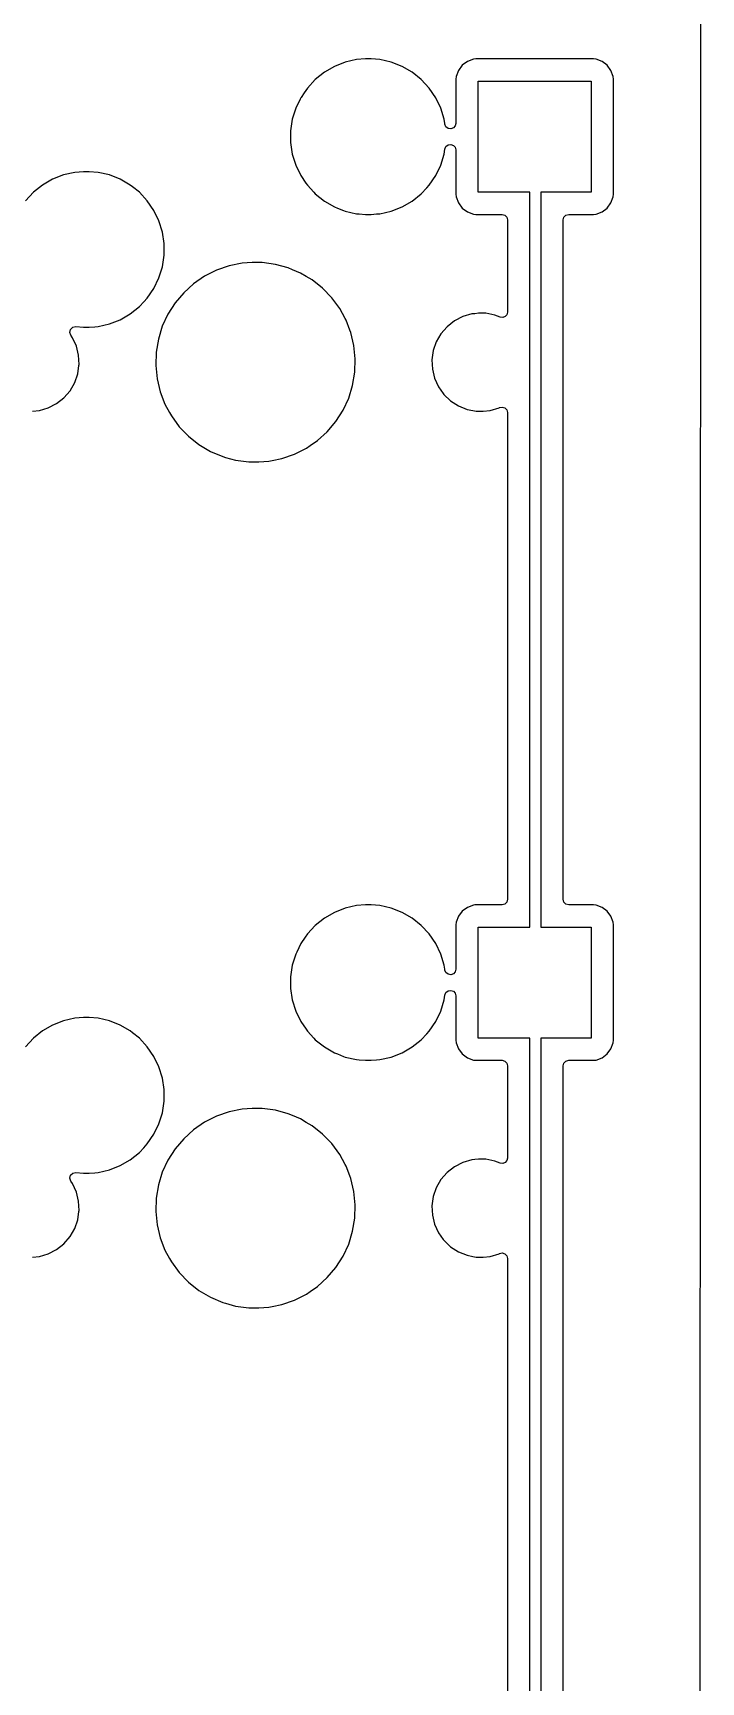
# Model space of a CAD drawing. Extents: x 30 to 259, y -142 to -25.
# Drawn here: x 243.82 to 258.88, y -83.3 to -46.16 of the extents above; entities that cross this region are included whole.
import ezdxf

# ---------------------------------------------------------------- set-up
doc = ezdxf.new("R2010")
doc.units = 0
doc.layers.add('BLACK', color=7, linetype='CONTINUOUS')

msp = doc.modelspace()

# ---------------------------------------------------------------- linework, layer by layer
at = {"layer": 'BLACK', "linetype": 'CONTINUOUS'}
for p, q in [((258.875, -27.3999), (258.825, -121)), ((251.116, -46.7592), (250.86, -46.8176)), ((251.312, -46.7445), (251.116, -46.7592)), ((251.443, -46.7445), (251.312, -46.7445)), ((251.312, -46.7445), (251.312, -46.7445)), ((251.639, -46.7592), (251.443, -46.7445)), ((251.443, -46.7445), (251.443, -46.7445)), ((251.895, -46.8176), (251.639, -46.7592)), ((253.745, -46.7509), (253.61, -46.8012)), ((253.805, -46.7445), (253.745, -46.7509)), ((256.45, -46.7445), (253.805, -46.7445)), ((256.51, -46.7509), (256.45, -46.7445)), ((256.45, -46.7445), (256.45, -46.7445)), ((256.645, -46.8012), (256.51, -46.7509)), ((250.389, -47.0446), (250.184, -47.2082)), ((250.616, -46.9134), (250.389, -47.0446)), ((250.86, -46.8176), (250.616, -46.9134)), ((252.139, -46.9134), (251.895, -46.8176)), ((252.366, -47.0446), (252.139, -46.9134)), ((252.571, -47.2082), (252.366, -47.0446)), ((252.366, -47.0446), (252.366, -47.0446)), ((253.358, -47.1375), (253.352, -47.1971)), ((253.409, -47.0027), (253.358, -47.1375)), ((253.495, -46.8875), (253.409, -47.0027)), ((253.61, -46.8012), (253.495, -46.8875)), ((256.76, -46.8875), (256.645, -46.8012)), ((256.846, -47.0027), (256.76, -46.8875)), ((256.897, -47.1375), (256.846, -47.0027)), ((256.903, -47.1971), (256.897, -47.1375)), ((249.931, -47.5095), (249.863, -47.6095)), ((250.005, -47.4005), (249.931, -47.5095)), ((250.184, -47.2082), (250.005, -47.4005)), ((252.75, -47.4005), (252.571, -47.2082)), ((252.571, -47.2082), (252.571, -47.2082)), ((252.571, -47.2082), (252.571, -47.2082)), ((252.898, -47.6173), (252.75, -47.4005)), ((252.75, -47.4005), (252.75, -47.4005)), ((252.75, -47.4005), (252.75, -47.4005)), ((253.352, -47.1971), (253.352, -48.1953)), ((253.852, -49.745), (253.852, -47.245)), ((253.852, -47.245), (256.402, -47.245)), ((256.402, -47.245), (256.402, -49.745)), ((256.903, -49.7929), (256.903, -47.1971)), ((249.743, -47.8537), (249.666, -48.1044)), ((249.841, -47.6516), (249.743, -47.8537)), ((249.857, -47.6173), (249.841, -47.6516)), ((249.863, -47.6095), (249.857, -47.6173)), ((253.012, -47.8537), (252.898, -47.6173)), ((253.089, -48.1044), (253.012, -47.8537)), ((249.666, -48.1044), (249.627, -48.3638)), ((253.103, -48.1953), (253.089, -48.1044)), ((253.105, -48.2138), (253.103, -48.1953)), ((253.129, -48.2702), (253.105, -48.2138)), ((253.177, -48.3083), (253.129, -48.2702)), ((253.337, -48.2546), (253.295, -48.2995)), ((253.352, -48.1953), (253.337, -48.2546)), ((249.627, -48.3638), (249.627, -48.6262)), ((249.627, -48.6262), (249.666, -48.8856)), ((253.237, -48.319), (253.177, -48.3083)), ((253.295, -48.2995), (253.237, -48.319)), ((249.666, -48.8856), (249.743, -49.1363)), ((253.012, -49.1363), (253.089, -48.8856)), ((253.089, -48.8856), (253.105, -48.7762)), ((253.105, -48.7762), (253.129, -48.7198)), ((253.129, -48.7198), (253.177, -48.6817)), ((253.177, -48.6817), (253.237, -48.671)), ((253.237, -48.671), (253.295, -48.6905)), ((253.295, -48.6905), (253.337, -48.7354)), ((253.337, -48.7354), (253.352, -48.7947)), ((253.352, -48.7947), (253.352, -49.7929)), ((244.51, -49.3576), (244.266, -49.4534)), ((244.766, -49.2992), (244.51, -49.3576)), ((244.962, -49.2845), (244.766, -49.2992)), ((245.093, -49.2845), (244.962, -49.2845)), ((244.962, -49.2845), (244.962, -49.2845)), ((245.289, -49.2992), (245.093, -49.2845)), ((245.093, -49.2845), (245.093, -49.2845)), ((245.545, -49.3576), (245.289, -49.2992)), ((245.789, -49.4534), (245.545, -49.3576)), ((249.743, -49.1363), (249.857, -49.3727)), ((249.857, -49.3727), (249.974, -49.544)), ((252.75, -49.5895), (252.898, -49.3727)), ((252.898, -49.3727), (253.012, -49.1363)), ((243.834, -49.7482), (243.655, -49.9405)), ((244.039, -49.5846), (243.834, -49.7482)), ((244.266, -49.4534), (244.039, -49.5846)), ((246.016, -49.5846), (245.789, -49.4534)), ((246.068, -49.6255), (246.016, -49.5846)), ((246.221, -49.7482), (246.068, -49.6255)), ((246.4, -49.9405), (246.221, -49.7482)), ((246.221, -49.7482), (246.221, -49.7482)), ((246.221, -49.7482), (246.221, -49.7482)), ((249.974, -49.544), (250.005, -49.5895)), ((250.005, -49.5895), (250.152, -49.7482)), ((250.152, -49.7482), (250.184, -49.7818)), ((252.571, -49.7818), (252.698, -49.6459)), ((252.698, -49.6459), (252.75, -49.5895)), ((252.75, -49.5895), (252.75, -49.5895)), ((252.75, -49.5895), (252.75, -49.5895)), ((255.018, -49.745), (253.852, -49.745)), ((255.018, -66.295), (255.018, -49.745)), ((256.402, -49.745), (255.268, -49.745)), ((255.268, -49.745), (255.268, -66.295)), ((246.548, -50.1573), (246.4, -49.9405)), ((246.4, -49.9405), (246.4, -49.9405)), ((246.4, -49.9405), (246.4, -49.9405)), ((250.184, -49.7818), (250.389, -49.9454)), ((250.389, -49.9454), (250.616, -50.0766)), ((250.616, -50.0766), (250.682, -50.1025)), ((250.682, -50.1025), (250.822, -50.1573)), ((251.895, -50.1724), (252.139, -50.0766)), ((252.139, -50.0766), (252.366, -49.9454)), ((252.366, -49.9454), (252.571, -49.7818)), ((253.352, -49.7929), (253.358, -49.8525)), ((253.358, -49.8525), (253.409, -49.9873)), ((253.409, -49.9873), (253.495, -50.1025)), ((253.495, -50.1025), (253.61, -50.1888)), ((256.645, -50.1888), (256.76, -50.1025)), ((256.76, -50.1025), (256.846, -49.9873)), ((256.846, -49.9873), (256.897, -49.8525)), ((256.897, -49.8525), (256.903, -49.7929)), ((246.662, -50.3937), (246.548, -50.1573)), ((246.739, -50.6444), (246.662, -50.3937)), ((250.822, -50.1573), (250.86, -50.1724)), ((250.86, -50.1724), (251.116, -50.2308)), ((251.116, -50.2308), (251.172, -50.235)), ((251.172, -50.235), (251.312, -50.2455)), ((251.312, -50.2455), (251.312, -50.2455)), ((251.312, -50.2455), (251.443, -50.2455)), ((251.443, -50.2455), (251.566, -50.2363)), ((251.443, -50.2455), (251.443, -50.2455)), ((251.566, -50.2363), (251.639, -50.2308)), ((251.639, -50.2308), (251.895, -50.1724)), ((253.61, -50.1888), (253.745, -50.2391)), ((253.745, -50.2391), (253.805, -50.2455)), ((253.805, -50.2455), (254.394, -50.2455)), ((254.394, -50.2455), (254.456, -50.2621)), ((254.456, -50.2621), (254.501, -50.3075)), ((254.501, -50.3075), (254.518, -50.3695)), ((254.518, -50.3695), (254.518, -52.4458)), ((255.769, -50.3695), (255.786, -50.3075)), ((255.769, -65.6705), (255.769, -50.3695)), ((255.786, -50.3075), (255.831, -50.2621)), ((255.831, -50.2621), (255.893, -50.2455)), ((255.893, -50.2455), (256.45, -50.2455)), ((256.45, -50.2455), (256.51, -50.2391)), ((256.45, -50.2455), (256.45, -50.2455)), ((256.51, -50.2391), (256.645, -50.1888)), ((246.778, -50.9038), (246.739, -50.6444)), ((246.739, -51.4256), (246.778, -51.1662)), ((246.778, -51.1662), (246.778, -50.9038)), ((246.662, -51.6763), (246.739, -51.4256)), ((247.959, -51.5041), (247.691, -51.6396)), ((248.243, -51.4055), (247.959, -51.5041)), ((248.538, -51.3456), (248.243, -51.4055)), ((248.762, -51.3306), (248.538, -51.3456)), ((248.988, -51.3306), (248.762, -51.3306)), ((248.762, -51.3306), (248.762, -51.3306)), ((249.286, -51.3707), (248.988, -51.3306)), ((249.575, -51.45), (249.286, -51.3707)), ((249.286, -51.3707), (249.286, -51.3707)), ((249.286, -51.3707), (249.286, -51.3707)), ((249.671, -51.4906), (249.575, -51.45)), ((249.852, -51.5673), (249.671, -51.4906)), ((249.981, -51.6439), (249.852, -51.5673)), ((246.4, -52.1295), (246.548, -51.9127)), ((246.548, -51.9127), (246.662, -51.6763)), ((247.443, -51.8097), (247.221, -52.0112)), ((247.691, -51.6396), (247.443, -51.8097)), ((250.111, -51.7205), (249.981, -51.6439)), ((250.346, -51.9067), (250.111, -51.7205)), ((250.111, -51.7205), (250.111, -51.7205)), ((250.111, -51.7205), (250.111, -51.7205)), ((250.555, -52.1227), (250.346, -51.9067)), ((246.016, -52.4854), (246.221, -52.3218)), ((246.221, -52.3218), (246.321, -52.2148)), ((246.321, -52.2148), (246.4, -52.1295)), ((246.4, -52.1295), (246.4, -52.1295)), ((246.4, -52.1295), (246.4, -52.1295)), ((247.027, -52.2407), (246.865, -52.494)), ((247.221, -52.0112), (247.027, -52.2407)), ((250.734, -52.3646), (250.555, -52.1227)), ((245.289, -52.7708), (245.545, -52.7124)), ((245.545, -52.7124), (245.789, -52.6166)), ((245.789, -52.6166), (246.016, -52.4854)), ((246.865, -52.494), (246.738, -52.7665)), ((250.857, -52.5894), (250.734, -52.3646)), ((250.878, -52.6281), (250.857, -52.5894)), ((250.964, -52.8505), (250.878, -52.6281)), ((253.319, -52.6442), (253.154, -52.7743)), ((253.506, -52.5478), (253.319, -52.6442)), ((253.708, -52.4886), (253.506, -52.5478)), ((253.778, -52.4819), (253.708, -52.4886)), ((253.865, -52.4736), (253.778, -52.4819)), ((254.023, -52.4736), (253.865, -52.4736)), ((254.229, -52.5134), (254.023, -52.4736)), ((254.023, -52.4736), (254.023, -52.4736)), ((254.348, -52.5609), (254.229, -52.5134)), ((254.229, -52.5134), (254.229, -52.5134)), ((254.229, -52.5134), (254.229, -52.5134)), ((254.407, -52.5691), (254.348, -52.5609)), ((254.463, -52.5485), (254.407, -52.5691)), ((254.503, -52.5039), (254.463, -52.5485)), ((254.518, -52.4458), (254.503, -52.5039)), ((244.655, -52.9026), (244.67, -52.8352)), ((244.677, -52.968), (244.655, -52.9026)), ((244.67, -52.8352), (244.72, -52.7868)), ((244.716, -53.0218), (244.677, -52.968)), ((244.803, -53.2131), (244.716, -53.0218)), ((244.716, -53.0218), (244.716, -53.0218)), ((244.716, -53.0218), (244.716, -53.0218)), ((244.72, -52.7868), (244.788, -52.7724)), ((244.788, -52.7724), (244.962, -52.7855)), ((244.962, -52.7855), (244.962, -52.7855)), ((244.962, -52.7855), (245.093, -52.7855)), ((245.093, -52.7855), (245.216, -52.7763)), ((245.093, -52.7855), (245.093, -52.7855)), ((245.216, -52.7763), (245.289, -52.7708)), ((246.649, -53.0535), (246.599, -53.3498)), ((246.738, -52.7665), (246.649, -53.0535)), ((250.986, -52.9086), (250.964, -52.8505)), ((251.056, -53.2009), (250.986, -52.9086)), ((253.016, -52.9332), (252.911, -53.1154)), ((253.154, -52.7743), (253.016, -52.9332)), ((244.853, -53.4175), (244.803, -53.2131)), ((244.863, -53.6276), (244.853, -53.4175)), ((246.599, -53.3498), (246.589, -53.6502)), ((251.086, -53.4998), (251.056, -53.2009)), ((252.842, -53.3142), (252.812, -53.5224)), ((252.911, -53.1154), (252.842, -53.3142)), ((244.764, -54.0346), (244.833, -53.8358)), ((244.833, -53.8358), (244.859, -53.6502)), ((244.859, -53.6502), (244.863, -53.6276)), ((246.589, -53.6502), (246.619, -53.9491)), ((251.026, -54.0965), (251.076, -53.8002)), ((251.076, -53.8002), (251.086, -53.4998)), ((252.812, -53.5224), (252.812, -53.5224)), ((252.812, -53.5224), (252.822, -53.7325)), ((252.822, -53.7325), (252.872, -53.9369)), ((244.521, -54.3757), (244.659, -54.2168)), ((244.659, -54.2168), (244.764, -54.0346)), ((246.619, -53.9491), (246.689, -54.2414)), ((250.937, -54.3835), (251.026, -54.0965)), ((252.872, -53.9369), (252.917, -54.0346)), ((252.917, -54.0346), (252.959, -54.1282)), ((252.959, -54.1282), (253.068, -54.2812)), ((244.169, -54.6022), (244.356, -54.5058)), ((244.356, -54.5058), (244.521, -54.3757)), ((246.689, -54.2414), (246.797, -54.5219)), ((246.797, -54.5219), (246.899, -54.7081)), ((250.81, -54.656), (250.937, -54.3835)), ((253.068, -54.2812), (253.081, -54.2995)), ((253.081, -54.2995), (253.234, -54.4447)), ((253.234, -54.4447), (253.234, -54.4447)), ((253.234, -54.4447), (253.234, -54.4447)), ((253.234, -54.4447), (253.411, -54.5584)), ((253.411, -54.5584), (253.411, -54.5584)), ((253.411, -54.5584), (253.606, -54.6366)), ((254.337, -54.5978), (254.398, -54.5841)), ((254.398, -54.5841), (254.458, -54.6022)), ((243.81, -54.6764), (243.967, -54.6614)), ((243.967, -54.6614), (244.169, -54.6022)), ((246.899, -54.7081), (246.941, -54.7854)), ((246.941, -54.7854), (247.12, -55.0273)), ((250.454, -55.1388), (250.648, -54.9093)), ((250.648, -54.9093), (250.81, -54.656)), ((253.606, -54.6366), (253.735, -54.6614)), ((253.735, -54.6614), (253.812, -54.6764)), ((253.812, -54.6764), (253.812, -54.6764)), ((253.812, -54.6764), (253.97, -54.6764)), ((253.97, -54.6764), (254.127, -54.6614)), ((253.97, -54.6764), (253.97, -54.6764)), ((254.127, -54.6614), (254.329, -54.6022)), ((254.329, -54.6022), (254.337, -54.5978)), ((254.458, -54.6022), (254.502, -54.6473)), ((254.502, -54.6473), (254.518, -54.7081)), ((254.518, -54.7081), (254.518, -65.6705)), ((247.12, -55.0273), (247.329, -55.2433)), ((247.329, -55.2433), (247.564, -55.4295)), ((250.232, -55.3403), (250.454, -55.1388)), ((247.564, -55.4295), (247.823, -55.5827)), ((247.823, -55.5827), (248.1, -55.7)), ((248.1, -55.7), (248.1, -55.7)), ((248.1, -55.7), (248.1, -55.7)), ((248.1, -55.7), (248.164, -55.7175)), ((249.432, -55.7445), (249.716, -55.6459)), ((249.716, -55.6459), (249.85, -55.5782)), ((249.85, -55.5782), (249.984, -55.5104)), ((249.984, -55.5104), (250.067, -55.4534)), ((250.067, -55.4534), (250.232, -55.3403)), ((248.164, -55.7175), (248.389, -55.7793)), ((248.389, -55.7793), (248.687, -55.8194)), ((248.687, -55.8194), (248.913, -55.8194)), ((248.913, -55.8194), (249.137, -55.8044)), ((248.913, -55.8194), (248.913, -55.8194)), ((249.137, -55.8044), (249.211, -55.7894)), ((249.211, -55.7894), (249.432, -55.7445)), ((254.518, -65.6705), (254.501, -65.7325)), ((255.786, -65.7325), (255.769, -65.6705)), ((250.389, -66.0946), (250.184, -66.2582)), ((250.616, -65.9634), (250.389, -66.0946)), ((250.86, -65.8676), (250.616, -65.9634)), ((251.116, -65.8092), (250.86, -65.8676)), ((251.312, -65.7945), (251.116, -65.8092)), ((251.443, -65.7945), (251.312, -65.7945)), ((251.312, -65.7945), (251.312, -65.7945)), ((251.639, -65.8092), (251.443, -65.7945)), ((251.443, -65.7945), (251.443, -65.7945)), ((251.895, -65.8676), (251.639, -65.8092)), ((252.139, -65.9634), (251.895, -65.8676)), ((252.366, -66.0946), (252.139, -65.9634)), ((252.571, -66.2582), (252.366, -66.0946)), ((252.366, -66.0946), (252.366, -66.0946)), ((253.409, -66.0527), (253.358, -66.1875)), ((253.495, -65.9375), (253.409, -66.0527)), ((253.61, -65.8512), (253.495, -65.9375)), ((253.745, -65.8009), (253.61, -65.8512)), ((253.775, -65.7977), (253.745, -65.8009)), ((253.805, -65.7945), (253.775, -65.7977)), ((254.394, -65.7945), (253.805, -65.7945)), ((254.456, -65.7779), (254.394, -65.7945)), ((254.501, -65.7325), (254.456, -65.7779)), ((255.831, -65.7779), (255.786, -65.7325)), ((255.893, -65.7945), (255.831, -65.7779)), ((256.45, -65.7945), (255.893, -65.7945)), ((256.51, -65.8009), (256.45, -65.7945)), ((256.45, -65.7945), (256.45, -65.7945)), ((256.645, -65.8512), (256.51, -65.8009)), ((256.76, -65.9375), (256.645, -65.8512)), ((256.846, -66.0527), (256.76, -65.9375)), ((256.897, -66.1875), (256.846, -66.0527)), ((250.005, -66.4505), (249.955, -66.5238)), ((250.184, -66.2582), (250.005, -66.4505)), ((252.75, -66.4505), (252.571, -66.2582)), ((252.571, -66.2582), (252.571, -66.2582)), ((252.571, -66.2582), (252.571, -66.2582)), ((252.898, -66.6673), (252.75, -66.4505)), ((252.75, -66.4505), (252.75, -66.4505)), ((252.75, -66.4505), (252.75, -66.4505)), ((253.358, -66.1875), (253.352, -66.2471)), ((253.352, -66.2471), (253.352, -67.2453)), ((253.852, -68.795), (253.852, -66.295)), ((253.852, -66.295), (255.018, -66.295)), ((255.268, -66.295), (256.402, -66.295)), ((256.402, -66.295), (256.402, -68.795)), ((256.903, -66.2471), (256.897, -66.1875)), ((256.903, -68.8429), (256.903, -66.2471)), ((249.857, -66.6673), (249.766, -66.8575)), ((249.858, -66.6658), (249.857, -66.6673)), ((249.955, -66.5238), (249.858, -66.6658)), ((253.012, -66.9037), (252.898, -66.6673)), ((249.666, -67.1544), (249.627, -67.4138)), ((249.743, -66.9037), (249.666, -67.1544)), ((249.766, -66.8575), (249.743, -66.9037)), ((253.089, -67.1544), (253.012, -66.9037)), ((253.103, -67.2453), (253.089, -67.1544)), ((249.627, -67.4138), (249.627, -67.6762)), ((253.105, -67.2638), (253.103, -67.2453)), ((253.129, -67.3202), (253.105, -67.2638)), ((253.177, -67.3583), (253.129, -67.3202)), ((253.237, -67.369), (253.177, -67.3583)), ((253.295, -67.3495), (253.237, -67.369)), ((253.337, -67.3046), (253.295, -67.3495)), ((253.352, -67.2453), (253.337, -67.3046)), ((249.627, -67.6762), (249.666, -67.9356)), ((249.666, -67.9356), (249.743, -68.1863)), ((253.012, -68.1863), (253.089, -67.9356)), ((253.089, -67.9356), (253.105, -67.8262)), ((253.105, -67.8262), (253.129, -67.7698)), ((253.129, -67.7698), (253.177, -67.7317)), ((253.177, -67.7317), (253.237, -67.721)), ((253.237, -67.721), (253.295, -67.7405)), ((253.295, -67.7405), (253.337, -67.7854)), ((253.337, -67.7854), (253.352, -67.8447)), ((253.352, -67.8447), (253.352, -68.8429)), ((249.743, -68.1863), (249.857, -68.4227)), ((252.898, -68.4227), (253.012, -68.1863)), ((244.039, -68.6346), (243.834, -68.7982)), ((244.266, -68.5034), (244.039, -68.6346)), ((244.51, -68.4076), (244.266, -68.5034)), ((244.766, -68.3492), (244.51, -68.4076)), ((244.962, -68.3345), (244.766, -68.3492)), ((245.093, -68.3345), (244.962, -68.3345)), ((244.962, -68.3345), (244.962, -68.3345)), ((245.289, -68.3492), (245.093, -68.3345)), ((245.093, -68.3345), (245.093, -68.3345)), ((245.545, -68.4076), (245.289, -68.3492)), ((245.789, -68.5034), (245.545, -68.4076)), ((246.016, -68.6346), (245.789, -68.5034)), ((246.068, -68.6755), (246.016, -68.6346)), ((246.221, -68.7982), (246.068, -68.6755)), ((249.857, -68.4227), (249.977, -68.5977)), ((249.977, -68.5977), (250.005, -68.6395)), ((250.005, -68.6395), (250.152, -68.7982)), ((252.571, -68.8318), (252.698, -68.6959)), ((252.698, -68.6959), (252.75, -68.6395)), ((252.75, -68.6395), (252.898, -68.4227)), ((252.75, -68.6395), (252.75, -68.6395)), ((252.75, -68.6395), (252.75, -68.6395)), ((243.834, -68.7982), (243.655, -68.9905)), ((246.4, -68.9905), (246.221, -68.7982)), ((246.221, -68.7982), (246.221, -68.7982)), ((246.221, -68.7982), (246.221, -68.7982)), ((246.548, -69.2073), (246.4, -68.9905)), ((246.4, -68.9905), (246.4, -68.9905)), ((246.4, -68.9905), (246.4, -68.9905)), ((250.152, -68.7982), (250.184, -68.8318)), ((250.184, -68.8318), (250.389, -68.9954)), ((250.389, -68.9954), (250.616, -69.1266)), ((252.139, -69.1266), (252.366, -68.9954)), ((252.366, -68.9954), (252.571, -68.8318)), ((253.352, -68.8429), (253.358, -68.9025)), ((253.358, -68.9025), (253.409, -69.0373)), ((253.409, -69.0373), (253.495, -69.1525)), ((255.018, -68.795), (253.852, -68.795)), ((255.018, -85.345), (255.018, -68.795)), ((256.402, -68.795), (255.268, -68.795)), ((255.268, -68.795), (255.268, -85.345)), ((256.76, -69.1525), (256.846, -69.0373)), ((256.846, -69.0373), (256.897, -68.9025)), ((256.897, -68.9025), (256.903, -68.8429)), ((246.662, -69.4437), (246.548, -69.2073)), ((246.739, -69.6944), (246.662, -69.4437)), ((250.616, -69.1266), (250.682, -69.1525)), ((250.682, -69.1525), (250.822, -69.2073)), ((250.822, -69.2073), (250.86, -69.2224)), ((250.86, -69.2224), (251.116, -69.2808)), ((251.116, -69.2808), (251.172, -69.285)), ((251.172, -69.285), (251.312, -69.2955)), ((251.312, -69.2955), (251.312, -69.2955)), ((251.312, -69.2955), (251.443, -69.2955)), ((251.443, -69.2955), (251.566, -69.2863)), ((251.443, -69.2955), (251.443, -69.2955)), ((251.566, -69.2863), (251.639, -69.2808)), ((251.639, -69.2808), (251.895, -69.2224)), ((251.895, -69.2224), (252.139, -69.1266)), ((253.495, -69.1525), (253.61, -69.2388)), ((253.61, -69.2388), (253.745, -69.2891)), ((253.745, -69.2891), (253.805, -69.2955)), ((253.805, -69.2955), (254.394, -69.2955)), ((254.394, -69.2955), (254.456, -69.3121)), ((254.456, -69.3121), (254.501, -69.3575)), ((254.501, -69.3575), (254.518, -69.4195)), ((254.518, -69.4195), (254.518, -71.4958)), ((255.769, -69.4195), (255.786, -69.3575)), ((255.769, -84.7205), (255.769, -69.4195)), ((255.786, -69.3575), (255.831, -69.3121)), ((255.831, -69.3121), (255.893, -69.2955)), ((255.893, -69.2955), (256.45, -69.2955)), ((256.45, -69.2955), (256.51, -69.2891)), ((256.45, -69.2955), (256.45, -69.2955)), ((256.51, -69.2891), (256.645, -69.2388)), ((256.645, -69.2388), (256.76, -69.1525)), ((246.778, -69.9538), (246.739, -69.6944)), ((246.778, -70.2162), (246.778, -69.9538)), ((246.662, -70.7263), (246.739, -70.4756)), ((246.739, -70.4756), (246.778, -70.2162)), ((247.959, -70.5541), (247.691, -70.6896)), ((248.243, -70.4555), (247.959, -70.5541)), ((248.538, -70.3956), (248.243, -70.4555)), ((248.762, -70.3806), (248.538, -70.3956)), ((248.988, -70.3806), (248.762, -70.3806)), ((248.762, -70.3806), (248.762, -70.3806)), ((249.286, -70.4207), (248.988, -70.3806)), ((249.575, -70.5), (249.286, -70.4207)), ((249.286, -70.4207), (249.286, -70.4207)), ((249.286, -70.4207), (249.286, -70.4207)), ((249.671, -70.5406), (249.575, -70.5)), ((249.852, -70.6173), (249.671, -70.5406)), ((246.548, -70.9627), (246.662, -70.7263)), ((247.443, -70.8597), (247.221, -71.0612)), ((247.691, -70.6896), (247.443, -70.8597)), ((249.981, -70.6939), (249.852, -70.6173)), ((250.111, -70.7705), (249.981, -70.6939)), ((250.346, -70.9567), (250.111, -70.7705)), ((250.111, -70.7705), (250.111, -70.7705)), ((250.111, -70.7705), (250.111, -70.7705)), ((246.221, -71.3718), (246.321, -71.2648)), ((246.321, -71.2648), (246.4, -71.1795)), ((246.4, -71.1795), (246.548, -70.9627)), ((246.4, -71.1795), (246.4, -71.1795)), ((246.4, -71.1795), (246.4, -71.1795)), ((247.027, -71.2907), (246.865, -71.544)), ((247.221, -71.0612), (247.027, -71.2907)), ((250.555, -71.1727), (250.346, -70.9567)), ((250.734, -71.4146), (250.555, -71.1727)), ((245.545, -71.7624), (245.789, -71.6666)), ((245.789, -71.6666), (246.016, -71.5354)), ((246.016, -71.5354), (246.221, -71.3718)), ((246.865, -71.544), (246.738, -71.8165)), ((250.857, -71.6394), (250.734, -71.4146)), ((250.878, -71.6781), (250.857, -71.6394)), ((253.506, -71.5978), (253.319, -71.6942)), ((253.708, -71.5386), (253.506, -71.5978)), ((253.778, -71.5319), (253.708, -71.5386)), ((253.865, -71.5236), (253.778, -71.5319)), ((254.023, -71.5236), (253.865, -71.5236)), ((254.229, -71.5634), (254.023, -71.5236)), ((254.023, -71.5236), (254.023, -71.5236)), ((254.348, -71.6109), (254.229, -71.5634)), ((254.229, -71.5634), (254.229, -71.5634)), ((254.229, -71.5634), (254.229, -71.5634)), ((254.407, -71.6191), (254.348, -71.6109)), ((254.463, -71.5985), (254.407, -71.6191)), ((254.503, -71.5539), (254.463, -71.5985)), ((254.518, -71.4958), (254.503, -71.5539)), ((244.655, -71.9526), (244.67, -71.8852)), ((244.677, -72.018), (244.655, -71.9526)), ((244.67, -71.8852), (244.72, -71.8368)), ((244.716, -72.0718), (244.677, -72.018)), ((244.72, -71.8368), (244.788, -71.8224)), ((244.788, -71.8224), (244.962, -71.8355)), ((244.962, -71.8355), (244.962, -71.8355)), ((244.962, -71.8355), (245.093, -71.8355)), ((245.093, -71.8355), (245.216, -71.8263)), ((245.093, -71.8355), (245.093, -71.8355)), ((245.216, -71.8263), (245.289, -71.8208)), ((245.289, -71.8208), (245.545, -71.7624)), ((246.738, -71.8165), (246.649, -72.1035)), ((250.964, -71.9005), (250.878, -71.6781)), ((250.986, -71.9586), (250.964, -71.9005)), ((251.056, -72.2509), (250.986, -71.9586)), ((253.016, -71.9832), (252.911, -72.1654)), ((253.154, -71.8243), (253.016, -71.9832)), ((253.319, -71.6942), (253.154, -71.8243)), ((244.803, -72.2631), (244.716, -72.0718)), ((244.716, -72.0718), (244.716, -72.0718)), ((244.716, -72.0718), (244.716, -72.0718)), ((244.853, -72.4675), (244.803, -72.2631)), ((246.599, -72.3998), (246.589, -72.7002)), ((246.649, -72.1035), (246.599, -72.3998)), ((251.086, -72.5498), (251.056, -72.2509)), ((252.842, -72.3642), (252.812, -72.5724)), ((252.911, -72.1654), (252.842, -72.3642)), ((244.833, -72.8858), (244.859, -72.7002)), ((244.863, -72.6776), (244.853, -72.4675)), ((244.859, -72.7002), (244.863, -72.6776)), ((246.589, -72.7002), (246.619, -72.9991)), ((251.076, -72.8502), (251.086, -72.5498)), ((252.812, -72.5724), (252.812, -72.5724)), ((252.812, -72.5724), (252.822, -72.7825)), ((252.822, -72.7825), (252.872, -72.9869)), ((244.659, -73.2668), (244.764, -73.0846)), ((244.764, -73.0846), (244.833, -72.8858)), ((246.619, -72.9991), (246.689, -73.2914)), ((250.937, -73.4335), (251.026, -73.1465)), ((251.026, -73.1465), (251.076, -72.8502)), ((252.872, -72.9869), (252.917, -73.0846)), ((252.917, -73.0846), (252.959, -73.1782)), ((244.356, -73.5558), (244.521, -73.4257)), ((244.521, -73.4257), (244.659, -73.2668)), ((246.689, -73.2914), (246.797, -73.5719)), ((250.81, -73.706), (250.937, -73.4335)), ((252.959, -73.1782), (253.068, -73.3312)), ((253.068, -73.3312), (253.081, -73.3495)), ((253.081, -73.3495), (253.234, -73.4947)), ((253.234, -73.4947), (253.234, -73.4947)), ((253.234, -73.4947), (253.234, -73.4947)), ((253.234, -73.4947), (253.411, -73.6084)), ((243.81, -73.7264), (243.967, -73.7114)), ((243.967, -73.7114), (244.169, -73.6522)), ((244.169, -73.6522), (244.356, -73.5558)), ((246.797, -73.5719), (246.899, -73.7581)), ((246.899, -73.7581), (246.941, -73.8354)), ((246.941, -73.8354), (247.12, -74.0773)), ((250.648, -73.9593), (250.81, -73.706)), ((253.411, -73.6084), (253.411, -73.6084)), ((253.411, -73.6084), (253.606, -73.6866)), ((253.606, -73.6866), (253.735, -73.7114)), ((253.735, -73.7114), (253.812, -73.7264)), ((253.812, -73.7264), (253.812, -73.7264)), ((253.812, -73.7264), (253.97, -73.7264)), ((253.97, -73.7264), (254.127, -73.7114)), ((253.97, -73.7264), (253.97, -73.7264)), ((254.127, -73.7114), (254.329, -73.6522)), ((254.329, -73.6522), (254.337, -73.6478)), ((254.337, -73.6478), (254.398, -73.6341)), ((254.398, -73.6341), (254.458, -73.6522)), ((254.458, -73.6522), (254.502, -73.6973)), ((254.502, -73.6973), (254.518, -73.7581)), ((254.518, -73.7581), (254.518, -84.7205)), ((247.12, -74.0773), (247.329, -74.2933)), ((250.232, -74.3903), (250.454, -74.1888)), ((250.454, -74.1888), (250.648, -73.9593)), ((247.329, -74.2933), (247.564, -74.4795)), ((247.564, -74.4795), (247.823, -74.6327)), ((247.823, -74.6327), (248.1, -74.75)), ((249.716, -74.6959), (249.85, -74.6282)), ((249.85, -74.6282), (249.984, -74.5604)), ((249.984, -74.5604), (250.067, -74.5034)), ((250.067, -74.5034), (250.232, -74.3903)), ((248.1, -74.75), (248.1, -74.75)), ((248.1, -74.75), (248.1, -74.75)), ((248.1, -74.75), (248.164, -74.7675)), ((248.164, -74.7675), (248.389, -74.8293)), ((248.389, -74.8293), (248.687, -74.8694)), ((248.687, -74.8694), (248.913, -74.8694)), ((248.913, -74.8694), (249.137, -74.8544)), ((248.913, -74.8694), (248.913, -74.8694)), ((249.137, -74.8544), (249.211, -74.8394)), ((249.211, -74.8394), (249.432, -74.7945)), ((249.432, -74.7945), (249.716, -74.6959))]:
    msp.add_line(p, q, dxfattribs=at)

doc.saveas('drawing.dxf')
